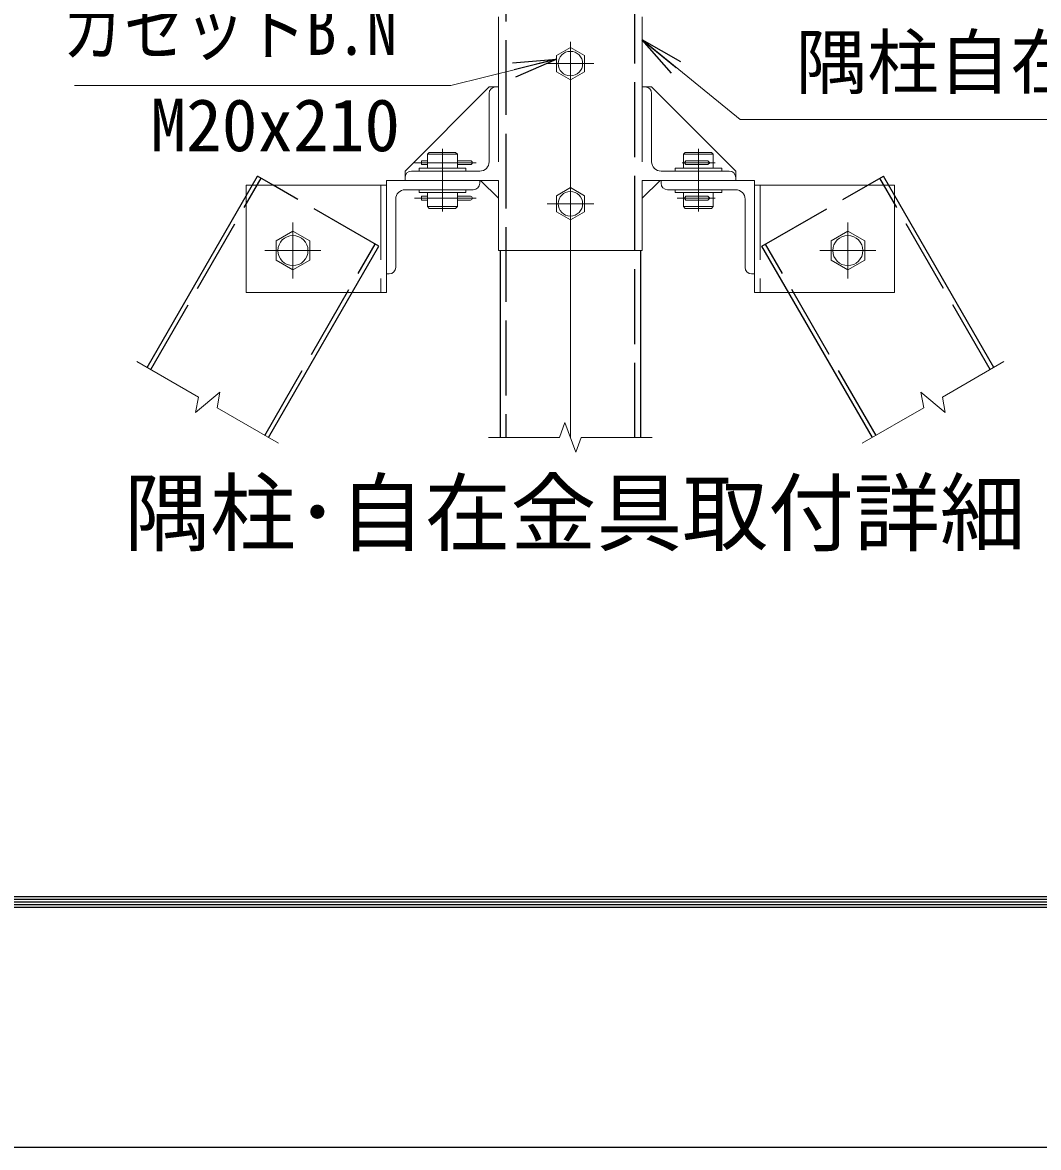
# Model space of a CAD drawing. Units: millimetres, scale not verified. Extents: x -14700 to 14700, y -10395 to 10395.
# Drawn here: x -4282 to -1019, y -10395 to -6784 of the extents above; entities that cross this region are included whole.
import ezdxf
from ezdxf.enums import TextEntityAlignment as Align

# ---------------------------------------------------------------- set-up
doc = ezdxf.new("R2010")
doc.units = ezdxf.units.MM
doc.header["$LTSCALE"] = 40
doc.linetypes.add('DASHED', pattern=[7.5, 6, -1.5])
doc.linetypes.add('USER1', pattern=[50.8, 31.75, -6.35, 6.35, -6.35])
for name, color, linetype, lineweight in [('0-0_D-TTL-TXT', 7, 'Continuous', 13), ('0-1_D-STR1', 1, 'Continuous', 25), ('0-2_D-BMK', 2, 'USER1', 13), ('0-3_D-STR3', 3, 'Continuous', 13), ('0-5_D-STR-DIM', 7, 'Continuous', 13), ('0-8_D-STR-TXT', 7, 'Continuous', 13), ('0-C_D-TTL', 7, 'Continuous', 25)]:
    doc.layers.add(name, color=color, linetype=linetype, lineweight=lineweight)
doc.layers.add('0-6_0', color=7, linetype='Continuous')
doc.styles.add('ＭＳ ゴシック', font='')
doc.styles.get('ＭＳ ゴシック').set_extended_font_data('MS Gothic')

# ---------------------------------------------------------------- blocks, each defined once
blk = doc.blocks.new('_Open')
at = {"layer": '0-6_0'}
blk.add_line((-40, 6.67), (0, 0), dxfattribs=at)
blk.add_lwpolyline([(-40, -6.67), (0, 0), (-40, 0)], dxfattribs=at)

msp = doc.modelspace()

# ---------------------------------------------------------------- linework, layer by layer
at = {"layer": '0-1_D-STR1', "linetype": 'DASHED'}
for p, q in [((-2729.45, -6541.09), (-2729.45, -8116.09)), ((-2315.45, -8116.09), (-2315.45, -6541.09)), ((-3870.27, -7897.84), (-3515.76, -7283.81)), ((-1174.63, -7897.84), (-1529.14, -7283.81)), ((-3137.74, -7502.06), (-3477.18, -7306.09)), ((-1907.16, -7502.06), (-1567.72, -7306.09)), ((-3503.94, -8109.34), (-3149.44, -7495.31)), ((-1540.96, -8109.34), (-1895.47, -7495.31))]:
    msp.add_line(p, q, dxfattribs=at)
at = {"layer": '0-1_D-STR1'}
for p, q in [((-3881.96, -7891.09), (-3527.46, -7277.06)), ((-3477.18, -7306.09), (-3527.46, -7277.06)), ((-1567.72, -7306.09), (-1517.45, -7277.06)), ((-1162.94, -7891.09), (-1517.45, -7277.06)), ((-3492.25, -8116.09), (-3137.74, -7502.06)), ((-1552.65, -8116.09), (-1907.16, -7502.06)), ((-2747.45, -7516.09), (-2747.45, -8116.09)), ((-2297.45, -7516.09), (-2297.45, -8116.09))]:
    msp.add_line(p, q, dxfattribs=at)
at = {"layer": '0-2_D-BMK'}
for p, q in [((-2522.45, -8116.09), (-2522.45, -6541.09)), ((-2447.45, -6916.09), (-2597.45, -6916.09)), ((-2933.45, -7189.86), (-2933.45, -7391.24)), ((-2111.45, -7189.86), (-2111.45, -7391.24)), ((-2825.58, -7234.09), (-3023.09, -7234.09)), ((-2933.45, -7231.59), (-2933.45, -7321.2)), ((-2163.25, -7234.09), (-2057.39, -7234.09)), ((-2825.58, -7348.09), (-3023.09, -7348.09)), ((-2179.99, -7348.09), (-2057.39, -7348.09)), ((-2447.45, -7366.09), (-2597.45, -7366.09)), ((-3413.45, -7426.09), (-3413.45, -7606.09)), ((-1631.45, -7426.09), (-1631.45, -7606.09)), ((-3413.45, -7449.94), (-3413.45, -7582.23)), ((-3323.45, -7516.09), (-3503.45, -7516.09)), ((-3347.31, -7516.09), (-3479.59, -7516.09)), ((-1721.45, -7516.09), (-1541.45, -7516.09))]:
    msp.add_line(p, q, dxfattribs=at)
at = {"layer": '0-3_D-STR3'}
for p, q in [((-2753.45, -6991.09), (-2753.45, -6766.09)), ((-2291.45, -6991.09), (-2291.45, -6766.09)), ((-3053.45, -7261.09), (-2783.45, -6991.09)), ((-2753.45, -6991.09), (-2783.45, -6991.09)), ((-2762.45, -6991.09), (-2753.45, -6991.09)), ((-2291.45, -6991.09), (-2261.45, -6991.09)), ((-2282.45, -6991.09), (-2291.45, -6991.09)), ((-1991.45, -7261.09), (-2261.45, -6991.09)), ((-2975.45, -7201.09), (-2981.45, -7207.09)), ((-2069.45, -7201.09), (-2063.45, -7207.09)), ((-3008.45, -7261.09), (-3008.45, -7252.09)), ((-2981.45, -7228.09), (-3001.02, -7228.09)), ((-3001.02, -7240.09), (-3001.02, -7228.09)), ((-2981.45, -7240.09), (-3001.02, -7240.09)), ((-2858.45, -7261.09), (-2858.45, -7252.09)), ((-2186.45, -7261.09), (-2186.45, -7252.09)), ((-2036.45, -7261.09), (-2036.45, -7252.09)), ((-3053.45, -7261.09), (-3053.45, -7291.09)), ((-3053.45, -7291.09), (-3053.45, -7282.09)), ((-2843.45, -7291.09), (-3053.45, -7291.09)), ((-2753.45, -7348.48), (-2810.84, -7291.09)), ((-2291.45, -7348.48), (-2234.06, -7291.09)), ((-2201.45, -7291.09), (-1991.45, -7291.09)), ((-1991.45, -7261.09), (-1991.45, -7291.09)), ((-1991.45, -7291.09), (-1991.45, -7282.09)), ((-3113.45, -7306.09), (-3563.45, -7306.09)), ((-3563.45, -7306.09), (-3563.45, -7651.09)), ((-3113.45, -7306.09), (-3113.45, -7651.09)), ((-3053.45, -7321.09), (-2834.45, -7321.09)), ((-3008.45, -7321.09), (-3008.45, -7330.09)), ((-2858.45, -7321.09), (-2858.45, -7330.09)), ((-1991.45, -7321.09), (-2210.45, -7321.09)), ((-2186.45, -7321.09), (-2186.45, -7330.09)), ((-2036.45, -7321.09), (-2036.45, -7330.09)), ((-1931.45, -7306.09), (-1481.45, -7306.09)), ((-1481.45, -7306.09), (-1481.45, -7651.09)), ((-3083.45, -7570.09), (-3083.45, -7351.09)), ((-3008.45, -7330.09), (-2858.45, -7330.09)), ((-3001.02, -7342.09), (-3001.02, -7354.09)), ((-2981.45, -7342.09), (-3001.02, -7342.09)), ((-2981.45, -7354.09), (-3001.02, -7354.09)), ((-2981.45, -7375.09), (-2981.45, -7330.09)), ((-2885.45, -7375.09), (-2885.45, -7330.09)), ((-2843.51, -7342.09), (-2885.45, -7342.09)), ((-2843.51, -7354.09), (-2885.45, -7354.09)), ((-2291.45, -7348.48), (-2291.45, -7516.09)), ((-2036.45, -7330.09), (-2186.45, -7330.09)), ((-2159.45, -7375.09), (-2159.45, -7330.09)), ((-2152.04, -7342.09), (-2081.25, -7342.09)), ((-2152.04, -7354.09), (-2081.25, -7354.09)), ((-2063.45, -7375.09), (-2063.45, -7330.09)), ((-1961.45, -7570.09), (-1961.45, -7351.09)), ((-2885.45, -7375.09), (-2981.45, -7375.09)), ((-2891.45, -7381.09), (-2885.45, -7375.09)), ((-2753.45, -7381.09), (-2753.45, -7516.09)), ((-2153.45, -7381.09), (-2159.45, -7375.09)), ((-2159.45, -7375.09), (-2063.45, -7375.09)), ((-2153.45, -7381.09), (-2069.45, -7381.09)), ((-2069.45, -7381.09), (-2063.45, -7375.09)), ((-2753.45, -7516.09), (-2291.45, -7516.09)), ((-3113.45, -7651.09), (-3563.45, -7651.09))]:
    msp.add_line(p, q, dxfattribs=at)
at = {"layer": '0-3_D-STR3', "linetype": 'DASHED'}
for p, q in [((-2753.45, -6991.09), (-2753.45, -7381.09)), ((-2291.45, -6991.09), (-2291.45, -7348.48)), ((-2783.45, -7012.09), (-2783.45, -7231.09)), ((-2261.45, -7012.09), (-2261.45, -7231.09)), ((-2981.45, -7252.09), (-2981.45, -7207.09)), ((-2885.45, -7207.09), (-2981.45, -7207.09)), ((-2891.45, -7201.09), (-2975.45, -7201.09)), ((-2885.45, -7207.09), (-2891.45, -7201.09)), ((-2885.45, -7252.09), (-2885.45, -7207.09)), ((-2159.45, -7207.09), (-2153.45, -7201.09)), ((-2159.45, -7207.09), (-2063.45, -7207.09)), ((-2159.45, -7252.09), (-2159.45, -7207.09)), ((-2153.45, -7201.09), (-2069.45, -7201.09)), ((-2063.45, -7252.09), (-2063.45, -7207.09)), ((-3008.45, -7252.09), (-2858.45, -7252.09)), ((-2843.51, -7228.09), (-2885.45, -7228.09)), ((-2843.51, -7240.09), (-2885.45, -7240.09)), ((-2036.45, -7252.09), (-2186.45, -7252.09)), ((-2156.33, -7234.09), (-2152.04, -7228.09)), ((-2152.04, -7240.09), (-2156.33, -7234.09)), ((-2152.04, -7228.09), (-2081.25, -7228.09)), ((-2152.04, -7240.09), (-2081.25, -7240.09)), ((-2813.45, -7261.09), (-3032.45, -7261.09)), ((-2843.45, -7291.09), (-2753.45, -7291.09)), ((-2201.45, -7291.09), (-2291.45, -7291.09)), ((-2231.45, -7261.09), (-2012.45, -7261.09)), ((-3131.45, -7306.09), (-3131.45, -7651.09)), ((-1913.45, -7306.09), (-1913.45, -7651.09))]:
    msp.add_line(p, q, dxfattribs=at)
at = {"layer": '0-3_D-STR3'}
for points in [[(-2477.5, -6890.14), (-2522.45, -6864.19), (-2567.4, -6890.14), (-2567.4, -6942.04), (-2522.45, -6967.99), (-2477.5, -6942.04)], [(-2477.5, -7340.14), (-2522.45, -7314.19), (-2567.4, -7340.14), (-2567.4, -7392.04), (-2522.45, -7417.99), (-2477.5, -7392.04)], [(-3359.41, -7547.29), (-3413.45, -7578.49), (-3467.49, -7547.29), (-3467.49, -7484.89), (-3413.45, -7453.69), (-3359.41, -7484.89)], [(-1685.49, -7547.29), (-1631.45, -7578.49), (-1577.41, -7547.29), (-1577.41, -7484.89), (-1631.45, -7453.69), (-1685.49, -7484.89)]]:
    msp.add_lwpolyline(points, close=True, dxfattribs=at)
at = {"layer": '0-3_D-STR3', "linetype": 'DASHED'}
msp.add_lwpolyline([(-2081.25, -7240.09), (-2074.9, -7234.09), (-2081.25, -7228.09)], dxfattribs=at)
at = {"layer": '0-3_D-STR3'}
for points in [[(-3104.45, -7591.09), (-3113.45, -7591.09), (-3113.45, -7291.09), (-2813.45, -7291.09), (-2813.45, -7300.09)], [(-1940.45, -7591.09), (-1931.45, -7591.09), (-1931.45, -7291.09), (-2231.45, -7291.09), (-2231.45, -7300.09)], [(-1931.45, -7306.09), (-1931.45, -7651.09), (-1481.45, -7651.09)], [(-2152.04, -7342.09), (-2156.33, -7348.09), (-2152.04, -7354.09)], [(-2081.25, -7342.09), (-2074.9, -7348.09), (-2081.25, -7354.09)], [(-2891.45, -7381.09), (-2975.45, -7381.09), (-2981.45, -7375.09)]]:
    msp.add_lwpolyline(points, dxfattribs=at)
for centre, radius in [((-2522.45, -6916.09), 39.31), ((-2522.45, -7366.09), 39.31), ((-3413.45, -7516.09), 48.27), ((-1631.45, -7516.09), 48.27)]:
    msp.add_circle(centre, radius, dxfattribs=at)
for centre, radius, start, end in [((-2762.45, -7012.09), 21, 90, 180), ((-2282.45, -7012.09), 21, 0, 90), ((-2843.51, -7234.09), 6, 270, 90), ((-2813.45, -7231.09), 30, 270, 0), ((-2231.45, -7231.09), 30, 180, 270), ((-3032.45, -7282.09), 21, 90, 180), ((-2012.45, -7282.09), 21, 0, 90), ((-3053.45, -7351.09), 30, 90, 180), ((-2834.45, -7300.09), 21, 270, 0), ((-2210.45, -7300.09), 21, 180, 270), ((-1991.45, -7351.09), 30, 0, 90), ((-2843.51, -7348.09), 6, 270, 90), ((-3104.45, -7570.09), 21, 270, 0), ((-1940.45, -7570.09), 21, 180, 270)]:
    msp.add_arc(centre, radius, start, end, dxfattribs=at)
at = {"layer": '0-5_D-STR-DIM'}
for p, q in [((-3717.1, -7986.27), (-3914.44, -7872.34)), ((-1327.8, -7986.27), (-1130.46, -7872.34)), ((-3725.89, -8036.13), (-3648.33, -7971.05)), ((-3648.33, -7971.05), (-3657.12, -8020.9)), ((-1396.58, -7971.05), (-1387.79, -8020.9)), ((-1319.01, -8036.13), (-1396.58, -7971.05)), ((-3717.1, -7986.27), (-3725.89, -8036.13)), ((-1327.8, -7986.27), (-1319.01, -8036.13)), ((-3459.78, -8134.84), (-3657.12, -8020.9)), ((-1585.13, -8134.84), (-1387.79, -8020.9)), ((-2539.77, -8068.51), (-2557.08, -8116.09)), ((-2505.14, -8163.66), (-2539.77, -8068.51)), ((-2784.95, -8116.09), (-2557.08, -8116.09)), ((-2487.82, -8116.09), (-2505.14, -8163.66)), ((-2487.82, -8116.09), (-2259.95, -8116.09))]:
    msp.add_line(p, q, dxfattribs=at)
at = {"layer": '0-8_D-STR-TXT'}
for points in [[(-447.5, -7095.92), (-1976.88, -7095.92), (-2289.9, -6841.22)], [(-4114.45, -6986.57), (-2906.65, -6986.57), (-2569.34, -6902.59)]]:
    msp.add_lwpolyline(points, dxfattribs=at)
at = {"layer": '0-C_D-TTL', "color": 2}
msp.add_lwpolyline([(-14700, 10395), (14700, 10395), (14700, -10395), (-14700, -10395)], close=True, dxfattribs=at)
at = {"layer": '0-C_D-TTL'}
for points in [[(-13755, 9625), (13755, 9625), (13755, -9625), (-13755, -9625)], [(-13746.25, 9616.25), (13746.25, 9616.25), (13746.25, -9616.25), (-13746.25, -9616.25)], [(-13737.5, 9607.5), (13737.5, 9607.5), (13737.5, -9607.5), (-13737.5, -9607.5)], [(-13728.75, 9598.75), (13728.75, 9598.75), (13728.75, -9598.75), (-13728.75, -9598.75)], [(-13720, 9590), (13720, 9590), (13720, -9590), (-13720, -9590)]]:
    msp.add_lwpolyline(points, close=True, dxfattribs=at)

# ---------------------------------------------------------------- block references
at = {"layer": '0-8_D-STR-TXT', "xscale": 3.5, "yscale": 3.5}
for p, rotation in [((-2291.45, -6839.96), 140.86543), ((-2567.4, -6902.1), 13.98133)]:
    msp.add_blockref('_Open', p, dxfattribs=dict(at, rotation=rotation))

# ---------------------------------------------------------------- texts
at = {"layer": '0-0_D-TTL-TXT', "style": 'ＭＳ ゴシック'}
msp.add_text('隅柱･自在金具取付詳細', height=202.1, dxfattribs=at).set_placement((-3955.14, -8519.79), align=Align.BOTTOM_LEFT)
at = {"layer": '0-8_D-STR-TXT', "style": 'ＭＳ ゴシック', "width": 0.85}
msp.add_text('ガセットB.N', height=168.3, dxfattribs=at).set_placement((-4151.71, -6938.52), align=Align.BOTTOM_LEFT)
at = {"layer": '0-8_D-STR-TXT', "style": 'ＭＳ ゴシック'}
for s, p in [('隅柱自在金具', (-1798.65, -7046.1)), ('M20x210', (-3870.99, -7247.88))]:
    msp.add_text(s, height=168.3, dxfattribs=at).set_placement(p, align=Align.BOTTOM_LEFT)

doc.saveas('drawing.dxf')
